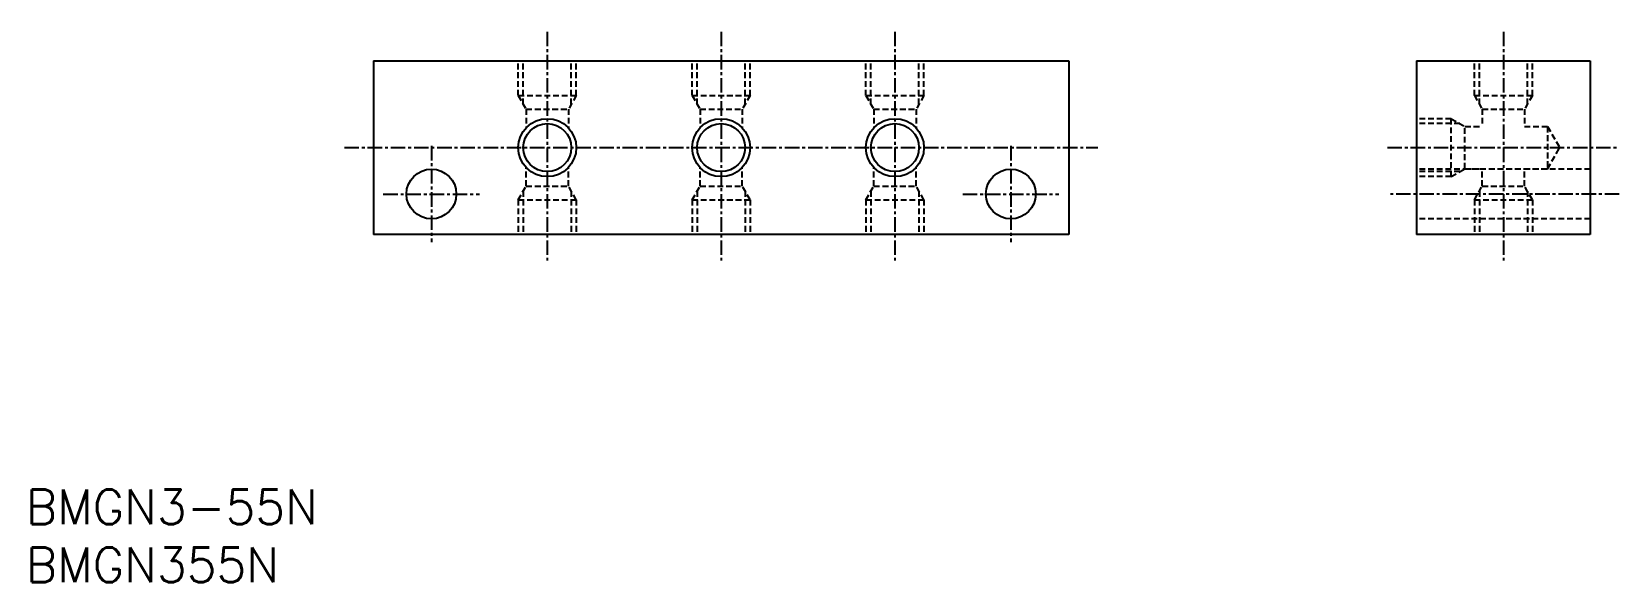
# Model space of a CAD drawing. Extents: x 1 to 137, y 0 to 48.
import ezdxf

# ---------------------------------------------------------------- set-up
doc = ezdxf.new("R2010")
doc.units = 0
doc.linetypes.add('CENTER', pattern=[2, 1.25, -0.25, 0.25, -0.25])
doc.linetypes.add('DASHED', pattern=[0.75, 0.5, -0.25])
doc.layers.get('0').update_dxf_attribs({"linetype": 'CONTINUOUS'})
doc.layers.add('CENTER', color=1, linetype='CENTER')
doc.styles.get("Standard").update_dxf_attribs({"font": 'txt.shx'})

# ---------------------------------------------------------------- blocks, each defined once
blk = doc.blocks.new('*U26')
at = {"color": 7, "linetype": 'CONTINUOUS'}
blk.add_text('BMGN355N', height=3, dxfattribs=at).set_placement((0, 0))
blk = doc.blocks.new('*U27')
at = {"color": 7, "linetype": 'CONTINUOUS'}
blk.add_text('BMGN3-55N', height=3, dxfattribs=at).set_placement((0, 5))

msp = doc.modelspace()

# ---------------------------------------------------------------- linework, layer by layer
at = {"color": 7, "linetype": 'CONTINUOUS'}
for p, q in [((30, 45), (90, 45)), ((30, 45), (30, 30)), ((90, 45), (90, 30)), ((120, 45), (120, 30)), ((120, 45), (135, 45)), ((135, 45), (135, 30)), ((90, 30), (30, 30)), ((135, 30), (120, 30))]:
    msp.add_line(p, q, dxfattribs=at)
at = {"color": 3, "linetype": 'DASHED'}
for p, q in [((42.5, 42), (42.5, 45)), ((42.93, 41.25), (42.93, 45)), ((47.07, 41.25), (47.07, 45)), ((47.5, 42), (47.5, 45)), ((57.5, 42), (57.5, 45)), ((57.93, 41.25), (57.93, 45)), ((62.07, 41.25), (62.07, 45)), ((62.5, 42), (62.5, 45)), ((72.5, 42), (72.5, 45)), ((72.93, 41.25), (72.93, 45)), ((77.07, 41.25), (77.07, 45)), ((77.5, 42), (77.5, 45)), ((125, 42), (125, 45)), ((125.43, 41.25), (125.43, 45)), ((129.57, 41.25), (129.57, 45)), ((130, 42), (130, 45)), ((42.5, 42), (47.5, 42)), ((42.5, 42), (43.18, 40.82)), ((47.5, 42), (46.82, 40.82)), ((57.5, 42), (58.18, 40.82)), ((57.5, 42), (62.5, 42)), ((62.5, 42), (61.82, 40.82)), ((72.5, 42), (77.5, 42)), ((72.5, 42), (73.18, 40.82)), ((77.5, 42), (76.82, 40.82)), ((125, 42), (130, 42)), ((125, 42), (125.68, 40.82)), ((130, 42), (129.32, 40.82)), ((43.18, 40.82), (46.82, 40.82)), ((43.18, 40.82), (43.18, 39.22)), ((46.82, 40.82), (46.82, 39.22)), ((58.18, 40.82), (58.18, 39.22)), ((58.18, 40.82), (61.82, 40.82)), ((61.82, 40.82), (61.82, 39.22)), ((73.18, 40.82), (76.82, 40.82)), ((73.18, 40.82), (73.18, 39.22)), ((76.82, 40.82), (76.82, 39.22)), ((123, 40), (120, 40)), ((123, 35), (123, 40)), ((123, 40), (124.18, 39.32)), ((125.68, 40.82), (125.68, 39.32)), ((125.68, 40.82), (129.32, 40.82)), ((129.32, 40.82), (129.32, 39.32)), ((123.75, 39.57), (120, 39.57)), ((124.18, 39.32), (125.68, 39.32)), ((124.18, 35.68), (124.18, 39.32)), ((129.32, 39.32), (131.32, 39.32)), ((131.32, 39.32), (131.32, 35.68)), ((131.32, 39.32), (132.37, 37.5)), ((131.32, 35.68), (132.37, 37.5)), ((43.18, 34.18), (43.18, 35.78)), ((46.82, 34.18), (46.82, 35.78)), ((58.18, 34.18), (58.18, 35.78)), ((61.82, 34.18), (61.82, 35.78)), ((73.18, 34.18), (73.18, 35.78)), ((76.82, 34.18), (76.82, 35.78)), ((135, 35.65), (120, 35.65)), ((123, 35), (124.18, 35.68)), ((124.18, 35.68), (125.68, 35.68)), ((125.68, 34.18), (125.68, 35.68)), ((129.32, 35.68), (131.32, 35.68)), ((129.32, 34.18), (129.32, 35.68)), ((123.75, 35.43), (120, 35.43)), ((123, 35), (120, 35)), ((42.5, 33), (43.18, 34.18)), ((42.5, 33), (47.5, 33)), ((42.5, 33), (42.5, 30)), ((42.93, 33.75), (42.93, 30)), ((43.18, 34.18), (46.82, 34.18)), ((47.5, 33), (46.82, 34.18)), ((47.07, 33.75), (47.07, 30)), ((47.5, 33), (47.5, 30)), ((57.5, 33), (58.18, 34.18)), ((57.5, 33), (57.5, 30)), ((57.5, 33), (62.5, 33)), ((57.93, 33.75), (57.93, 30)), ((58.18, 34.18), (61.82, 34.18)), ((62.5, 33), (61.82, 34.18)), ((62.07, 33.75), (62.07, 30)), ((62.5, 33), (62.5, 30)), ((72.5, 33), (73.18, 34.18)), ((72.5, 33), (77.5, 33)), ((72.5, 33), (72.5, 30)), ((72.93, 33.75), (72.93, 30)), ((73.18, 34.18), (76.82, 34.18)), ((77.5, 33), (76.82, 34.18)), ((77.07, 33.75), (77.07, 30)), ((77.5, 33), (77.5, 30)), ((125, 33), (125.68, 34.18)), ((125, 33), (130, 33)), ((125, 33), (125, 30)), ((125.43, 33.75), (125.43, 30)), ((125.68, 34.18), (129.32, 34.18)), ((130, 33), (129.32, 34.18)), ((129.57, 33.75), (129.57, 30)), ((130, 33), (130, 30)), ((135, 31.35), (120, 31.35))]:
    msp.add_line(p, q, dxfattribs=at)
at = {"color": 3, "linetype": 'CONTINUOUS'}
for centre in [(45, 37.5), (60, 37.5), (75, 37.5)]:
    msp.add_circle(centre, 2.5, dxfattribs=at)
at = {"color": 7, "linetype": 'CONTINUOUS'}
for centre, radius in [((45, 37.5), 2.07), ((60, 37.5), 2.07), ((75, 37.5), 2.07), ((35, 33.5), 2.15), ((85, 33.5), 2.15)]:
    msp.add_circle(centre, radius, dxfattribs=at)
at = {"layer": 'CENTER', "color": 1, "linetype": 'CENTER'}
for p, q in [((45, 47.5), (45, 27.5)), ((60, 47.5), (60, 27.5)), ((75, 47.5), (75, 27.5)), ((127.5, 47.5), (127.5, 27.5)), ((27.5, 37.5), (92.5, 37.5)), ((35, 37.65), (35, 29.35)), ((85, 37.65), (85, 29.35)), ((117.5, 37.5), (137.5, 37.5)), ((30.85, 33.5), (39.15, 33.5)), ((80.85, 33.5), (89.15, 33.5)), ((137.5, 33.5), (117.5, 33.5))]:
    msp.add_line(p, q, dxfattribs=at)

# ---------------------------------------------------------------- block references
at = {"color": 7, "linetype": 'CONTINUOUS'}
for name in ['*U27', '*U26']:
    msp.add_blockref(name, (0, 0), dxfattribs=at)

doc.saveas('drawing.dxf')
